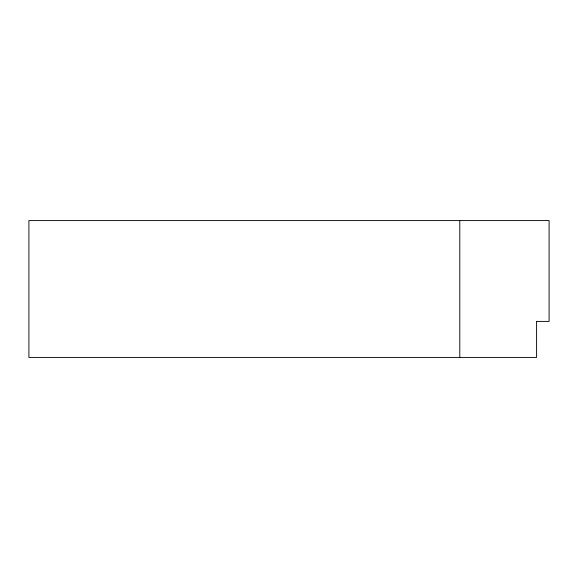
<?xml version="1.0" encoding="UTF-8"?>
<svg xmlns="http://www.w3.org/2000/svg" width="578" height="578" viewBox="0 0 578 578"><rect width="100%" height="100%" fill="white"/><g stroke="black" fill="none" stroke-linecap="round" stroke-linejoin="round"><path stroke-width="0.87" d="M536.478 321.404L549.1 321.404L549.1 220.586L28.9 220.586L28.9 357.414L536.594 357.414L536.594 321.404M459.785 220.586L459.785 357.414"/></g></svg>
